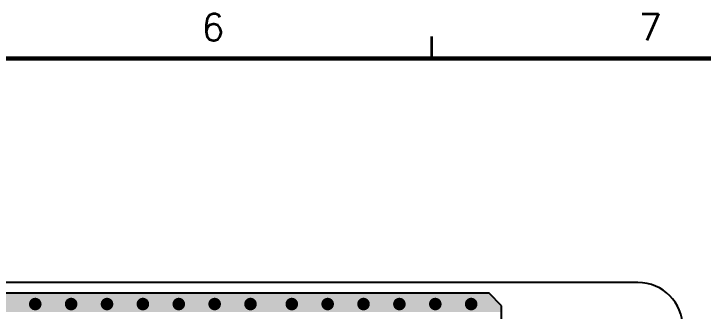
# Model space of a CAD drawing. Extents: x 295 to 953, y 10 to 290.
# Drawn here: x 737.9 to 814.7, y 256.8 to 290 of the extents above; entities that cross this region are included whole.
import ezdxf
from ezdxf.enums import TextEntityAlignment as Align

# ---------------------------------------------------------------- set-up
doc = ezdxf.new("R2010")
doc.units = 0
doc.header["$LTSCALE"] = 5
doc.header["$MEASUREMENT"] = 0
doc.layers.get('0').update_dxf_attribs({"linetype": 'CONTINUOUS', "lineweight": 25})
for name, color, linetype in [('16_COMP_GBR', 4, 'CONTINUOUS'), ('문자', 4, 'CONTINUOUS'), ('테두리', 3, 'CONTINUOUS')]:
    doc.layers.add(name, color=color, linetype=linetype)
doc.styles.get("Standard").update_dxf_attribs({"font": 'simplex.shx'})

# ---------------------------------------------------------------- blocks, each defined once
blk = doc.blocks.new('C')
at = {"layer": '테두리'}
for points, const_width in [([(307.5, 287.5), (307.5, 285)], 0.3), ([(15, 285), (15, 15), (405, 15), (405, 285), (15, 285)], 0.5)]:
    blk.add_lwpolyline(points, dxfattribs=dict(at, const_width=const_width))
at = {"layer": '문자'}
for s, p in [('6', (283.125, 288.5)), ('7', (331.875, 288.5))]:
    blk.add_text(s, height=3, dxfattribs=at).set_placement(p, align=Align.MIDDLE)

msp = doc.modelspace()

# ---------------------------------------------------------------- linework, layer by layer
at = {"color": 7, "const_width": 0.7}
for points in [[(739.928, 257.6, 1), (740.628, 257.6, 1)], [(743.928, 257.6, 1), (744.628, 257.6, 1)], [(747.928, 257.6, 1), (748.628, 257.6, 1)], [(751.928, 257.6, 1), (752.628, 257.6, 1)], [(755.928, 257.6, 1), (756.628, 257.6, 1)], [(759.928, 257.6, 1), (760.628, 257.6, 1)], [(763.928, 257.6, 1), (764.628, 257.6, 1)], [(768.528, 257.6, 1), (769.228, 257.6, 1)], [(772.528, 257.6, 1), (773.228, 257.6, 1)], [(776.528, 257.6, 1), (777.228, 257.6, 1)], [(780.528, 257.6, 1), (781.228, 257.6, 1)], [(784.528, 257.6, 1), (785.228, 257.6, 1)], [(788.528, 257.6, 1), (789.228, 257.6, 1)]]:
    msp.add_lwpolyline(points, format="xyb", close=True, dxfattribs=at)
at = {"layer": '16_COMP_GBR', "color": 7}
for p, q in [((807.478, 260), (557.478, 260)), ((790.896, 258.8), (574.56, 258.8)), ((792.278, 257.418), (790.896, 258.8)), ((792.278, 233.918), (792.278, 257.418))]:
    msp.add_line(p, q, dxfattribs=at)
msp.add_arc((807.478, 255), 5, 360, 90, dxfattribs=at)
for points in [[(573.178, 257.418), (574.56, 258.8), (792.278, 257.418), (790.896, 258.8)], [(574.56, 258.8), (574.56, 258.8), (772.376, 258.8), (574.56, 258.8)], [(572.678, 256.918), (573.178, 257.418), (792.278, 256.918), (792.278, 257.418)], [(572.678, 256.7), (572.678, 256.918), (792.278, 256.7), (792.278, 256.918)]]:
    msp.add_solid(points, dxfattribs=at)

# ---------------------------------------------------------------- block references
msp.add_blockref('C', (476.978, 0))

doc.saveas('drawing.dxf')
